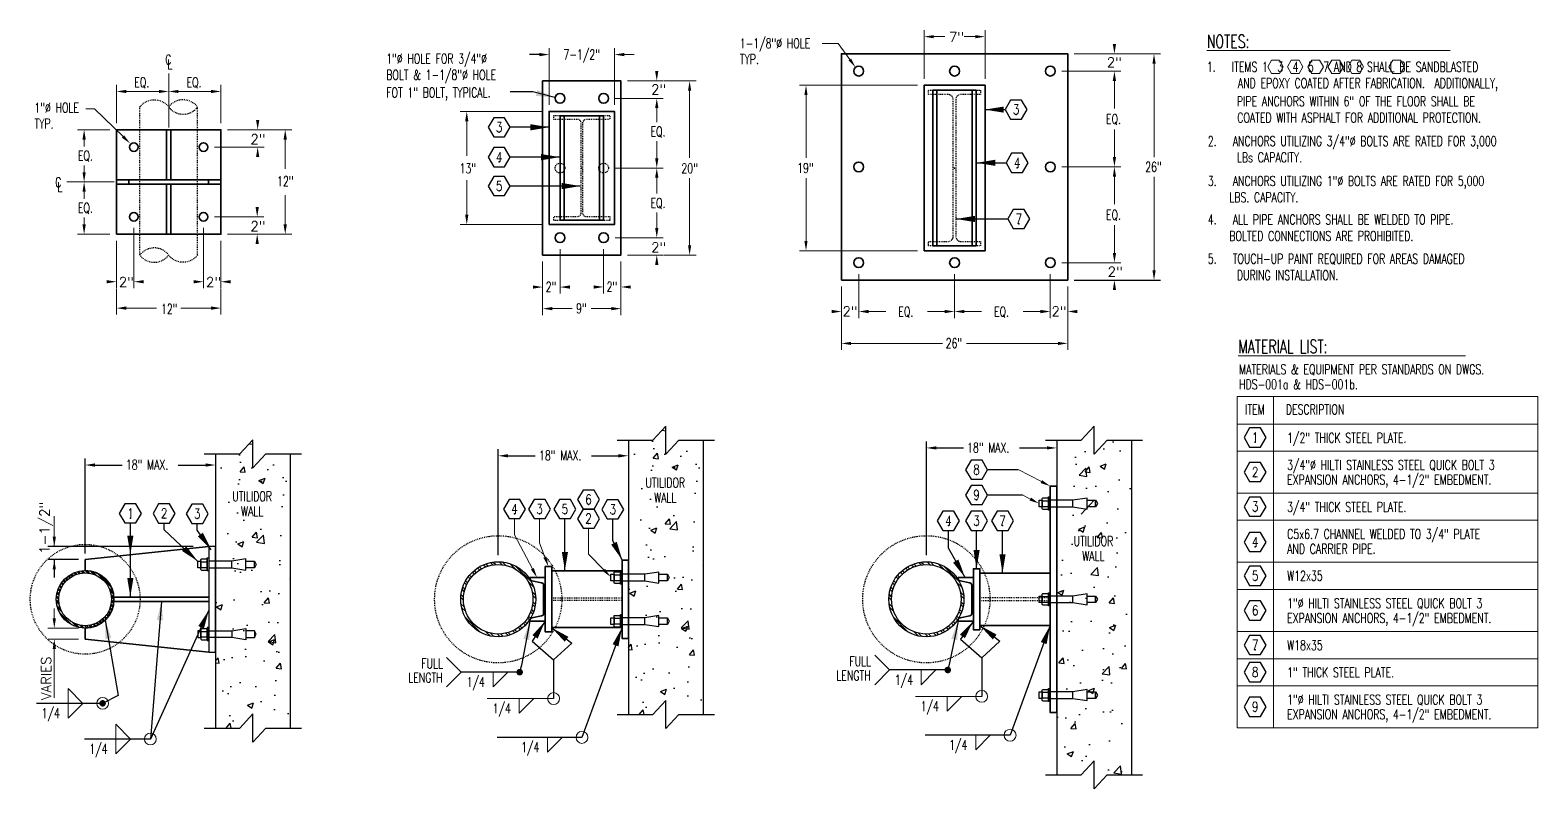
# Model space of a CAD drawing. Header units: inches. Extents: x -154 to 4403, y -620 to 1083.
# Drawn here: x 2648.5 to 2821.6, y 555 to 642.1 of the extents above; entities that cross this region are included whole.
import ezdxf
from ezdxf.enums import TextEntityAlignment as Align

# ---------------------------------------------------------------- set-up
doc = ezdxf.new("R2010")
doc.units = ezdxf.units.IN
doc.header["$MEASUREMENT"] = 0
for name, pattern in [('HIDDEN', [0.375, 0.25, -0.125]), ('HIDDEN1', [0.15625, 0.09375, -0.0625]), ('HWSS', [0.515625, 0.28125, -0.046875, 0.046875, -0.046875, 0.046875, -0.046875])]:
    doc.linetypes.add(name, pattern=pattern)
for name, color, linetype in [('MU-DIMS', 7, 'Continuous'), ('MU-EXST-STRUCT', 252, 'Continuous'), ('MU-PART-NUMB', 7, 'Continuous'), ('MU-PIPE', 251, 'Continuous'), ('MU-SCHD', 7, 'Continuous'), ('MU-STL', 7, 'Continuous')]:
    doc.layers.add(name, color=color, linetype=linetype)
doc.styles.add('RomanS', font='romans.shx')
doc.styles.get("Standard").update_dxf_attribs({"font": 'romans.shx'})
doc.dimstyles.get("Standard").update_dxf_attribs({"dimtxt": 0.18, "dimasz": 0.18, "dimexe": 0.18, "dimexo": 0.0625, "dimgap": 0.09, "dimtad": 0, "dimtih": 1, "dimtoh": 1, "dimdec": 4, "dimzin": 0, "dimdsep": 46, "dimtxsty": 'Standard', "dimcen": 0.09, "dimadec": 0, "dimazin": 0, "dimtfac": 1, "dimtdec": 4, "dimtofl": 0, "dimtmove": 0, "dimatfit": 3, "dimfxl": 1, "dimtolj": 1, "dimtzin": 0, "dimarcsym": 0})

# ---------------------------------------------------------------- blocks, each defined once
blk = doc.blocks.new('NOTENO')
blk.add_lwpolyline([(0.84, -0.73), (1.69, 0.73), (0.84, 2.2), (-0.84, 2.2), (-1.69, 0.73), (-0.84, -0.73)], close=True)
at = {"color": 251}
blk.add_point((0, 0), dxfattribs=at)
at = {"style": 'RomanS', "width": 0.78}
blk.add_attdef('WALL', text='', height=1.5, dxfattribs=at).set_placement((-1.89, 0.73), align=Align.RIGHT)
blk.add_attdef('NOTE#', text='', height=1.5, dxfattribs=at).set_placement((0, 0), align=Align.CENTER)

msp = doc.modelspace()

# ---------------------------------------------------------------- hatches: boundary and pattern name
at = {"layer": 'MU-EXST-STRUCT'}
h = msp.add_hatch(dxfattribs=at)
h.set_pattern_fill('AR-CONC', color=256, style=0)
h.set_pattern_definition([(50, (2676.4986, 522.7393), (7.1726, -0.62752), [0.75, -8.25]), (355, (2676.4986, 522.739), (-1.3875, 7.5219), [0.6, -6.6]), (100.451, (2677.096, 522.687), (5.7851, 6.8944), [0.6374, -7.0114]), (46.184, (2676.4986, 524.739), (10.6724, -1.6552), [1.125, -12.375]), (96.636, (2677.388, 524.601), (9.3466, 9.7412), [0.9561, -10.5171]), (351.184, (2676.499, 524.739), (9.3466, 9.7412), [0.9, -9.9]), (21, (2677.4986, 524.2393), (5.96907, -4.0262), [0.75, -8.25]), (326, (2677.4986, 524.239), (2.43315, 7.2515), [0.6, -6.6]), (71.451, (2677.996, 523.904), (8.4022, 3.2253), [0.6374, -7.0114]), (37.5, (2676.4986, 522.7393), (0.1216, 3.32894), [0, -6.52, 0, -6.7, 0, -6.625]), (7.5, (2676.4986, 522.7393), (2.6307, 3.94412), [0, -3.82, 0, -6.37, 0, -2.525]), (327.5, (2674.2686, 522.7393), (5.338224, -0.22555), [0, -2.5, 0, -7.8, 0, -10.35]), (317.5, (2673.2686, 522.7393), (5.83186, 1.00105), [0, -3.25, 0, -5.18, 0, -7.35])])
h.paths.add_polyline_path([(2717.18, 595.01), (2719.98, 595.01), (2721.47, 596.63), (2721.47, 593.39), (2722.96, 595.01), (2725.76, 595.01), (2725.76, 563.52), (2722.96, 563.52), (2721.47, 561.9), (2721.47, 565.13), (2719.98, 563.52), (2717.18, 563.52)])
h = msp.add_hatch(dxfattribs=at)
h.set_pattern_fill('AR-CONC', color=256, style=0)
h.set_pattern_definition([(50, (2556.7355, 521.177), (7.1726, -0.62752), [0.75, -8.25]), (355, (2556.7355, 521.177), (-1.38751, 7.52192), [0.6, -6.6]), (100.4514, (2557.333, 521.1246), (5.7851, 6.8944), [0.6374, -7.01142]), (46.184, (2556.7355, 523.177), (10.6724, -1.6552), [1.125, -12.375]), (96.6356, (2557.625, 523.039), (9.34663, 9.7412), [0.9561, -10.51713]), (351.184, (2556.736, 523.177), (9.3466, 9.7412), [0.9, -9.9]), (21, (2557.7355, 522.677), (5.96907, -4.02619), [0.75, -8.25]), (326, (2557.7355, 522.677), (2.43315, 7.2515), [0.6, -6.6]), (71.4514, (2558.233, 522.341), (8.40223, 3.2253), [0.6374, -7.01142]), (37.5, (2556.7355, 521.1768), (0.121599, 3.328939), [0, -6.52, 0, -6.7, 0, -6.625]), (7.5, (2556.7355, 521.177), (2.630695, 3.944117), [0, -3.82, 0, -6.37, 0, -2.525]), (327.5, (2554.5055, 521.1768), (5.338224, -0.22555), [0, -2.5, 0, -7.8, 0, -10.35]), (317.5, (2553.5055, 521.177), (5.83186, 1.00105), [0, -3.25, 0, -5.18, 0, -7.35])])
h.paths.add_polyline_path([(2766.35, 556.59), (2766.35, 595.01), (2769.15, 595.01), (2770.64, 596.63), (2770.64, 593.39), (2772.13, 595.01), (2774.93, 595.01), (2774.17, 556.59), (2772.13, 556.59), (2770.64, 554.97), (2770.64, 558.2), (2769.15, 556.59)])
h = msp.add_hatch(dxfattribs=at)
h.set_pattern_fill('AR-CONC', color=256, style=0)
h.set_pattern_definition([(50, (2629.052, 521.177), (7.1726, -0.62752), [0.75, -8.25]), (355, (2629.052, 521.177), (-1.3875, 7.5219), [0.6, -6.6]), (100.451, (2629.6495, 521.1246), (5.7851, 6.8944), [0.6374, -7.0114]), (46.184, (2629.052, 523.177), (10.6724, -1.6552), [1.125, -12.375]), (96.636, (2629.941, 523.039), (9.3466, 9.7412), [0.9561, -10.5171]), (351.184, (2629.052, 523.177), (9.3466, 9.7412), [0.9, -9.9]), (21, (2630.052, 522.677), (5.96907, -4.0262), [0.75, -8.25]), (326, (2630.052, 522.677), (2.43315, 7.2515), [0.6, -6.6]), (71.451, (2630.549, 522.341), (8.4022, 3.2253), [0.6374, -7.0114]), (37.5, (2629.0518, 521.1768), (0.1216, 3.32894), [0, -6.52, 0, -6.7, 0, -6.625]), (7.5, (2629.0518, 521.177), (2.6307, 3.94412), [0, -3.82, 0, -6.37, 0, -2.525]), (327.5, (2626.8218, 521.1768), (5.338224, -0.22555), [0, -2.5, 0, -7.8, 0, -10.35]), (317.5, (2625.822, 521.177), (5.83186, 1.00105), [0, -3.25, 0, -5.18, 0, -7.35])])
h.paths.add_polyline_path([(2669.73, 593.45), (2672.54, 593.45), (2674.03, 595.06), (2674.03, 591.83), (2675.52, 593.45), (2678.32, 593.45), (2678.32, 561.95), (2675.52, 561.95), (2674.03, 560.34), (2674.03, 563.57), (2672.54, 561.95), (2669.73, 561.95)])
at = {"layer": 'MU-PIPE'}
h = msp.add_hatch(dxfattribs=at)
h.set_pattern_fill('ANSI32', color=256, scale=2, angle=90, style=0)
h.set_pattern_definition([(135, (2770.499, 408.9091), (-0.53033, -0.53033), []), (135, (2770.499, 409.26265), (-0.53033, -0.53033), [])])
edge = h.paths.add_edge_path()
edge.add_arc((2702.21, 576.74), 4.31, 0, 360)
edge = h.paths.add_edge_path(flags=17)
edge.add_arc((2702.21, 576.74), 3.99, 0, 360)
h = msp.add_hatch(dxfattribs=at)
h.set_pattern_fill('ANSI32', color=256, scale=2, angle=90, style=0)
h.set_pattern_definition([(135, (2819.6665, 408.9091), (-0.53033, -0.53033), []), (135, (2819.6665, 409.26265), (-0.53033, -0.53033), [])])
edge = h.paths.add_edge_path()
edge.add_arc((2751.38, 576.74), 4.31, 0, 360)
edge = h.paths.add_edge_path(flags=17)
edge.add_arc((2751.38, 576.74), 3.99, 0, 360)
h = msp.add_hatch(dxfattribs=at)
h.set_pattern_fill('ANSI32', color=256, angle=90, style=0)
h.set_pattern_definition([(135, (2723.05222, 526.61852), (-0.265165, -0.265165), []), (135, (2723.05222, 526.7953), (-0.265165, -0.265165), [])])
edge = h.paths.add_edge_path()
edge.add_arc((2654.77, 576.74), 3.31, 0, 360)
edge = h.paths.add_edge_path(flags=17)
edge.add_arc((2654.77, 576.74), 3.03, 0, 360)

# ---------------------------------------------------------------- linework, layer by layer
at = {"lineweight": 30}
for p, q in [((2764.32, 588.11), (2764.68, 588.11)), ((2764.32, 587.36), (2764.32, 588.11)), ((2764.68, 587.36), (2764.32, 587.36)), ((2764.68, 587.16), (2764.68, 588.32)), ((2764.68, 588.11), (2764.68, 587.36)), ((2764.76, 588.39), (2765.4, 588.39)), ((2764.76, 588.06), (2765.4, 588.06)), ((2764.76, 587.41), (2765.4, 587.41)), ((2764.76, 587.09), (2765.4, 587.09)), ((2765.4, 586.99), (2765.4, 588.49)), ((2765.4, 588.49), (2765.6, 588.49)), ((2765.4, 588.39), (2765.4, 587.09)), ((2765.6, 588.49), (2765.6, 586.99)), ((2765.6, 588.11), (2765.6, 587.36)), ((2768.21, 588.11), (2765.6, 588.11)), ((2765.6, 587.36), (2768.21, 587.36)), ((2769.84, 588.37), (2768.21, 588.11)), ((2768.21, 587.36), (2768.21, 588.11)), ((2768.21, 587.36), (2769.84, 587.1)), ((2769.84, 587.1), (2769.84, 588.37)), ((2769.84, 588.11), (2770.82, 588.11)), ((2770.82, 587.36), (2769.84, 587.36)), ((2770.82, 587.36), (2770.82, 588.11)), ((2770.82, 588.11), (2771.03, 587.74)), ((2771.03, 587.74), (2770.82, 587.36)), ((2765.6, 586.99), (2765.4, 586.99)), ((2667.71, 581.11), (2668.07, 581.11)), ((2667.71, 580.36), (2667.71, 581.11)), ((2668.07, 580.36), (2667.71, 580.36)), ((2668.07, 580.16), (2668.07, 581.32)), ((2668.07, 581.11), (2668.07, 580.36)), ((2668.15, 581.39), (2668.79, 581.39)), ((2668.15, 581.06), (2668.79, 581.06)), ((2668.15, 580.41), (2668.79, 580.41)), ((2668.15, 580.09), (2668.79, 580.09)), ((2668.79, 579.99), (2668.79, 581.49)), ((2668.79, 581.49), (2668.98, 581.49)), ((2668.79, 581.39), (2668.79, 580.09)), ((2668.98, 581.49), (2668.98, 579.99)), ((2668.98, 581.11), (2668.98, 580.36)), ((2671.6, 581.11), (2668.98, 581.11)), ((2668.98, 580.36), (2671.6, 580.36)), ((2673.22, 581.37), (2671.6, 581.11)), ((2671.6, 580.36), (2671.6, 581.11)), ((2671.6, 580.36), (2673.22, 580.1)), ((2673.22, 580.1), (2673.22, 581.37)), ((2673.22, 581.11), (2674.21, 581.11)), ((2674.21, 580.36), (2673.22, 580.36)), ((2674.21, 580.36), (2674.21, 581.11)), ((2674.21, 581.11), (2674.42, 580.74)), ((2674.42, 580.74), (2674.21, 580.36)), ((2668.98, 579.99), (2668.79, 579.99)), ((2715.15, 579.61), (2715.51, 579.61)), ((2715.15, 578.86), (2715.15, 579.61)), ((2715.51, 578.86), (2715.15, 578.86)), ((2715.51, 578.66), (2715.51, 579.82)), ((2715.51, 579.61), (2715.51, 578.86)), ((2715.59, 579.89), (2716.24, 579.89)), ((2715.59, 579.56), (2716.24, 579.56)), ((2715.59, 578.91), (2716.24, 578.91)), ((2715.59, 578.59), (2716.24, 578.59)), ((2716.24, 578.49), (2716.24, 579.99)), ((2716.24, 579.99), (2716.43, 579.99)), ((2716.24, 579.89), (2716.24, 578.59)), ((2716.43, 578.49), (2716.24, 578.49)), ((2716.43, 579.99), (2716.43, 578.49)), ((2716.43, 579.61), (2716.43, 578.86)), ((2719.04, 579.61), (2716.43, 579.61)), ((2716.43, 578.86), (2719.04, 578.86)), ((2720.67, 579.87), (2719.04, 579.61)), ((2719.04, 578.86), (2719.04, 579.61)), ((2719.04, 578.86), (2720.67, 578.6)), ((2720.67, 578.6), (2720.67, 579.87)), ((2720.67, 579.61), (2721.66, 579.61)), ((2721.66, 578.86), (2720.67, 578.86)), ((2721.66, 578.86), (2721.66, 579.61)), ((2721.66, 579.61), (2721.86, 579.24)), ((2721.86, 579.24), (2721.66, 578.86)), ((2764.32, 577.11), (2764.68, 577.11)), ((2764.32, 576.36), (2764.32, 577.11)), ((2764.68, 576.16), (2764.68, 577.32)), ((2764.68, 577.11), (2764.68, 576.36)), ((2764.76, 577.39), (2765.4, 577.39)), ((2764.76, 577.06), (2765.4, 577.06)), ((2765.4, 577.49), (2765.6, 577.49)), ((2765.4, 577.39), (2765.4, 576.09)), ((2765.6, 577.11), (2765.6, 576.36)), ((2768.21, 577.11), (2765.6, 577.11)), ((2769.84, 577.37), (2768.21, 577.11)), ((2768.21, 576.36), (2768.21, 577.11)), ((2769.84, 576.1), (2769.84, 577.37)), ((2769.84, 577.11), (2770.82, 577.11)), ((2770.82, 576.36), (2770.82, 577.11)), ((2770.82, 577.11), (2771.03, 576.74)), ((2771.03, 576.74), (2770.82, 576.36)), ((2715.59, 574.89), (2716.24, 574.89)), ((2716.24, 573.49), (2716.24, 574.99)), ((2716.24, 574.99), (2716.43, 574.99)), ((2716.24, 574.89), (2716.24, 573.59)), ((2716.43, 574.99), (2716.43, 573.49)), ((2764.68, 576.36), (2764.32, 576.36)), ((2764.76, 576.41), (2765.4, 576.41)), ((2764.76, 576.09), (2765.4, 576.09)), ((2765.6, 576.36), (2768.21, 576.36)), ((2768.21, 576.36), (2769.84, 576.1)), ((2770.82, 576.36), (2769.84, 576.36)), ((2668.07, 573.32), (2668.07, 572.16)), ((2668.15, 573.39), (2668.79, 573.39)), ((2668.79, 573.49), (2668.79, 571.99)), ((2668.98, 573.49), (2668.79, 573.49)), ((2668.79, 572.09), (2668.79, 573.39)), ((2668.98, 571.99), (2668.98, 573.49)), ((2671.6, 573.11), (2673.22, 573.37)), ((2673.22, 573.37), (2673.22, 572.1)), ((2715.15, 574.61), (2715.51, 574.61)), ((2715.15, 573.86), (2715.15, 574.61)), ((2715.51, 573.86), (2715.15, 573.86)), ((2715.51, 573.66), (2715.51, 574.82)), ((2715.51, 574.61), (2715.51, 573.86)), ((2715.59, 574.56), (2716.24, 574.56)), ((2715.59, 573.91), (2716.24, 573.91)), ((2715.59, 573.59), (2716.24, 573.59)), ((2716.43, 573.49), (2716.24, 573.49)), ((2716.43, 574.61), (2716.43, 573.86)), ((2719.04, 574.61), (2716.43, 574.61)), ((2716.43, 573.86), (2719.04, 573.86)), ((2720.67, 574.87), (2719.04, 574.61)), ((2719.04, 573.86), (2719.04, 574.61)), ((2719.04, 573.86), (2720.67, 573.6)), ((2720.67, 573.6), (2720.67, 574.87)), ((2720.67, 574.61), (2721.66, 574.61)), ((2721.66, 573.86), (2720.67, 573.86)), ((2721.66, 573.86), (2721.66, 574.61)), ((2721.66, 574.61), (2721.86, 574.24)), ((2721.86, 574.24), (2721.66, 573.86)), ((2667.71, 573.11), (2667.71, 572.36)), ((2668.07, 573.11), (2667.71, 573.11)), ((2667.71, 572.36), (2668.07, 572.36)), ((2668.07, 572.36), (2668.07, 573.11)), ((2668.15, 573.06), (2668.79, 573.06)), ((2668.15, 572.41), (2668.79, 572.41)), ((2668.15, 572.09), (2668.79, 572.09)), ((2668.79, 571.99), (2668.98, 571.99)), ((2668.98, 572.36), (2668.98, 573.11)), ((2668.98, 573.11), (2671.6, 573.11)), ((2671.6, 572.36), (2668.98, 572.36)), ((2671.6, 573.11), (2671.6, 572.36)), ((2673.22, 572.1), (2671.6, 572.36)), ((2674.21, 573.11), (2673.22, 573.11)), ((2673.22, 572.36), (2674.21, 572.36)), ((2674.21, 573.11), (2674.21, 572.36)), ((2674.42, 572.74), (2674.21, 573.11)), ((2674.21, 572.36), (2674.42, 572.74)), ((2764.68, 565.16), (2764.68, 566.32)), ((2764.76, 566.39), (2765.4, 566.39)), ((2765.4, 564.99), (2765.4, 566.49)), ((2765.4, 566.49), (2765.6, 566.49)), ((2765.4, 566.39), (2765.4, 565.09)), ((2765.6, 566.49), (2765.6, 564.99)), ((2769.84, 566.37), (2768.21, 566.11)), ((2769.84, 565.1), (2769.84, 566.37)), ((2764.32, 566.11), (2764.68, 566.11)), ((2764.32, 565.36), (2764.32, 566.11)), ((2764.68, 565.36), (2764.32, 565.36)), ((2764.68, 566.11), (2764.68, 565.36)), ((2764.76, 566.06), (2765.4, 566.06)), ((2764.76, 565.41), (2765.4, 565.41)), ((2764.76, 565.09), (2765.4, 565.09)), ((2765.6, 564.99), (2765.4, 564.99)), ((2765.6, 566.11), (2765.6, 565.36)), ((2768.21, 566.11), (2765.6, 566.11)), ((2765.6, 565.36), (2768.21, 565.36)), ((2768.21, 565.36), (2768.21, 566.11)), ((2768.21, 565.36), (2769.84, 565.1)), ((2769.84, 566.11), (2770.82, 566.11)), ((2770.82, 565.36), (2769.84, 565.36)), ((2770.82, 565.36), (2770.82, 566.11)), ((2770.82, 566.11), (2771.03, 565.74)), ((2771.03, 565.74), (2770.82, 565.36))]:
    msp.add_line(p, q, dxfattribs=at)
for p, q in [((2765.4, 575.99), (2765.4, 577.49)), ((2765.6, 577.49), (2765.6, 575.99)), ((2765.6, 575.99), (2765.4, 575.99))]:
    msp.add_line(p, q)
at = {"lineweight": 35}
for points in [[(2705.86, 579.24), (2707.61, 579.24), (2707.61, 574.24), (2705.86, 574.24), (2705.86, 574.33, -0.356122), (2706.08, 574.6), (2707.2, 574.83, 0.356122), (2707.42, 575.11), (2707.42, 578.37, 0.356122), (2707.2, 578.64), (2706.08, 578.87, -0.356122), (2705.86, 579.15)], [(2755.03, 579.24), (2756.78, 579.24), (2756.78, 574.24), (2755.03, 574.24), (2755.03, 574.33, -0.356122), (2755.25, 574.6), (2756.36, 574.83, 0.356122), (2756.59, 575.11), (2756.59, 578.37, 0.356122), (2756.36, 578.64), (2755.25, 578.87, -0.356122), (2755.03, 579.15)]]:
    msp.add_lwpolyline(points, format="xyb", close=True, dxfattribs=at)
at = {"lineweight": 30, "extrusion": (0, 0, -1)}
for centre, major_axis, start_param, end_param in [((2764.76, 588.32), (-0.0773, 0), 0, 1.570796), ((2764.76, 588.13), (0.0773, 0), 1.570796, 3.141593), ((2764.76, 587.99), (-0.0773, 0), 0, 1.570796), ((2764.76, 587.48), (0.0773, 0), 1.570796, 3.141593), ((2764.76, 587.34), (-0.0773, 0), 0, 1.570796), ((2764.76, 587.16), (0.0773, 0), 1.570796, 3.141593), ((2668.15, 581.32), (-0.0773, 0), 0, 1.570796), ((2668.15, 581.13), (0.0773, 0), 1.570796, 3.141593), ((2668.15, 580.99), (-0.0773, 0), 0, 1.570796), ((2668.15, 580.48), (0.0773, 0), 1.570796, 3.141593), ((2668.15, 580.34), (-0.0773, 0), 0, 1.570796), ((2668.15, 580.16), (0.0773, 0), 1.570796, 3.141593), ((2715.59, 579.82), (0.0773, 0), 3.141593, 4.712389), ((2715.59, 579.63), (-0.0773, 0), 4.712389, 6.283185), ((2715.59, 579.49), (0.0773, 0), 3.141593, 4.712389), ((2715.59, 578.98), (-0.0773, 0), 4.712389, 6.283185), ((2715.59, 578.84), (0.0773, 0), 3.141593, 4.712389), ((2715.59, 578.66), (-0.0773, 0), 4.712389, 6.283185), ((2764.76, 577.32), (-0.0773, 0), 0, 1.570796), ((2764.76, 577.13), (0.0773, 0), 1.570796, 3.141593), ((2764.76, 576.99), (-0.0773, 0), 0, 1.570796), ((2715.59, 574.82), (0.0773, 0), 3.141593, 4.712389), ((2764.76, 576.48), (0.0773, 0), 1.570796, 3.141593), ((2764.76, 576.34), (-0.0773, 0), 0, 1.570796), ((2764.76, 576.16), (0.0773, 0), 1.570796, 3.141593), ((2715.59, 574.63), (-0.0773, 0), 4.712389, 6.283185), ((2715.59, 574.49), (0.0773, 0), 3.141593, 4.712389), ((2715.59, 573.98), (-0.0773, 0), 4.712389, 6.283185), ((2715.59, 573.84), (0.0773, 0), 3.141593, 4.712389), ((2715.59, 573.66), (-0.0773, 0), 4.712389, 6.283185), ((2764.76, 566.32), (-0.0773, 0), 0, 1.570796), ((2764.76, 566.13), (0.0773, 0), 1.570796, 3.141593), ((2764.76, 565.99), (-0.0773, 0), 0, 1.570796), ((2764.76, 565.48), (0.0773, 0), 1.570796, 3.141593), ((2764.76, 565.34), (-0.0773, 0), 0, 1.570796), ((2764.76, 565.16), (0.0773, 0), 1.570796, 3.141593)]:
    msp.add_ellipse(centre, major_axis=major_axis, ratio=0.909091, start_param=start_param, end_param=end_param, dxfattribs=at)
at = {"lineweight": 30}
for centre, major_axis, start_param, end_param in [((2668.15, 573.32), (-0.0773, 0), -1.570796, 0), ((2668.15, 573.13), (0.0773, 0), 3.141593, 4.712389), ((2668.15, 572.99), (-0.0773, 0), -1.570796, 0), ((2668.15, 572.48), (0.0773, 0), 3.141593, 4.712389), ((2668.15, 572.34), (-0.0773, 0), -1.570796, 0), ((2668.15, 572.16), (0.0773, 0), 3.141593, 4.712389)]:
    msp.add_ellipse(centre, major_axis=major_axis, ratio=0.909091, start_param=start_param, end_param=end_param, dxfattribs=at)
at = {"linetype": 'HIDDEN1', "ltscale": 0.002}
msp.add_point((2711.81, 626.27), dxfattribs=at)
at = {"linetype": 'HIDDEN1'}
msp.add_point((2754.62, 626.27), dxfattribs=at)
for p in [(2707.51, 576.74), (2756.68, 576.74)]:
    msp.add_point(p)
at = {"layer": 'MU-DIMS', "color": 253, "linetype": 'HIDDEN1', "ltscale": 0.002}
for p, q in [((2716.43, 576.86), (2708.36, 576.86)), ((2765.6, 576.89), (2757.53, 576.89)), ((2716.43, 576.61), (2708.36, 576.61)), ((2765.6, 576.58), (2757.53, 576.58))]:
    msp.add_line(p, q, dxfattribs=at)
at = {"layer": 'MU-EXST-STRUCT'}
for p, q in [((2717.18, 595.01), (2717.18, 563.52)), ((2725.76, 595.01), (2725.76, 563.52)), ((2766.35, 595.01), (2766.35, 556.59)), ((2774.93, 595.01), (2774.93, 556.59)), ((2669.73, 593.45), (2669.73, 561.95)), ((2678.32, 593.45), (2678.32, 561.95))]:
    msp.add_line(p, q, dxfattribs=at)
at = {"layer": 'MU-PART-NUMB', "lineweight": 15}
for p, q in [((2751.12, 636.52), (2751.12, 642.11)), ((2752.24, 641.36), (2753.49, 641.36)), ((2755.74, 641.36), (2756.99, 641.36)), ((2758.12, 636.52), (2758.12, 642.11)), ((2708.06, 633.52), (2708.06, 640.05)), ((2715.56, 633.52), (2715.56, 640.05)), ((2716.69, 639.3), (2717.81, 639.3)), ((2741.25, 640.56), (2739.4, 640.56)), ((2742.59, 638.73), (2741.25, 640.56)), ((2768.37, 639.4), (2773.73, 639.4)), ((2773.73, 639.4), (2778.28, 639.4)), ((2766.93, 637.4), (2773.73, 637.4)), ((2772.23, 637.4), (2772.23, 637.4)), ((2777.53, 627.53), (2777.53, 638.27)), ((2658.37, 631.42), (2658.37, 635.81)), ((2664.37, 630.93), (2664.37, 637.12)), ((2670.37, 631.42), (2670.37, 635.81)), ((2717.06, 636.27), (2721.17, 636.27)), ((2721.23, 636.27), (2724.94, 636.27)), ((2750.37, 635.77), (2736.81, 635.77)), ((2772.98, 633.11), (2772.98, 636.27)), ((2772.98, 636.27), (2772.98, 635.15)), ((2659.49, 635.06), (2663.24, 635.06)), ((2665.49, 635.06), (2669.24, 635.06)), ((2715.63, 634.27), (2721.17, 634.27)), ((2719.67, 634.27), (2719.67, 634.27)), ((2724.19, 627.46), (2724.19, 635.15)), ((2737.56, 627.43), (2737.56, 634.65)), ((2707.31, 632.77), (2697.85, 632.77)), ((2720.42, 631.53), (2720.42, 633.51)), ((2657.62, 630.67), (2653.9, 630.67)), ((2671.12, 630.67), (2675.33, 630.67)), ((2675.33, 630.67), (2678.5, 630.67)), ((2698.6, 627.68), (2698.6, 631.65)), ((2772.98, 627.52), (2772.98, 630.69)), ((2654.65, 628.75), (2654.65, 629.54)), ((2669.62, 628.67), (2675.33, 628.67)), ((2677.75, 626.19), (2677.75, 629.54)), ((2720.42, 627.2), (2720.42, 629.36)), ((2654.65, 625.79), (2654.65, 626.58)), ((2715.63, 626.27), (2721.17, 626.27)), ((2720.42, 623.33), (2720.42, 625.31)), ((2737.56, 617.9), (2737.56, 625.12)), ((2766.93, 626.4), (2773.73, 626.4)), ((2772.98, 622.11), (2772.98, 625.27)), ((2777.53, 614.52), (2777.53, 625.27)), ((2658.11, 624.67), (2652.65, 624.67)), ((2654.65, 622.75), (2654.65, 623.54)), ((2698.6, 620.9), (2698.6, 624.86)), ((2724.19, 617.4), (2724.19, 625.09)), ((2677.75, 619.79), (2677.75, 623.15)), ((2654.65, 619.79), (2654.65, 620.58)), ((2669.62, 620.67), (2675.28, 620.67)), ((2720.42, 619), (2720.42, 621.16)), ((2720.42, 619.4), (2720.42, 620.52)), ((2657.62, 618.67), (2653.9, 618.67)), ((2660.37, 619.42), (2660.37, 612.46)), ((2668.37, 619.42), (2668.37, 612.46)), ((2671.12, 618.67), (2675.28, 618.67)), ((2675.33, 618.67), (2678.5, 618.67)), ((2707.31, 619.77), (2697.85, 619.77)), ((2715.63, 618.27), (2721.17, 618.27)), ((2772.98, 616.52), (2772.98, 619.69)), ((2658.37, 617.92), (2658.37, 612.46)), ((2670.37, 617.92), (2670.37, 612.46)), ((2709.31, 616.96), (2709.31, 611.85)), ((2714.31, 616.96), (2714.31, 611.86)), ((2750.37, 616.77), (2736.81, 616.77)), ((2772.98, 616.52), (2772.98, 617.65)), ((2707.31, 615.52), (2707.31, 611.85)), ((2716.31, 615.52), (2716.31, 611.86)), ((2717.06, 616.27), (2721.17, 616.27)), ((2721.24, 616.27), (2724.94, 616.27)), ((2766.93, 615.4), (2773.73, 615.4)), ((2743.62, 614.09), (2743.62, 609.04)), ((2754.62, 614.09), (2754.62, 609.04)), ((2765.62, 614.09), (2765.62, 609.04)), ((2658.37, 612.41), (2658.37, 609.43)), ((2670.37, 612.41), (2670.37, 609.43)), ((2707.31, 611.85), (2707.31, 609.37)), ((2716.31, 611.9), (2716.31, 609.37)), ((2741.62, 612.65), (2741.62, 609.04)), ((2741.62, 612.65), (2741.62, 605.38)), ((2767.62, 612.65), (2767.62, 609.04)), ((2767.62, 612.65), (2767.62, 605.38)), ((2659.49, 610.18), (2662.96, 610.18)), ((2665.77, 610.18), (2669.24, 610.18)), ((2708.44, 610.12), (2710.72, 610.12)), ((2712.9, 610.12), (2715.19, 610.12)), ((2746.73, 609.79), (2744.74, 609.79)), ((2753.49, 609.79), (2751.5, 609.79)), ((2757.73, 609.79), (2755.74, 609.79)), ((2764.49, 609.79), (2762.5, 609.79)), ((2765.62, 610.54), (2765.62, 610.54)), ((2742.74, 606.13), (2753.25, 606.13)), ((2755.98, 606.13), (2766.49, 606.13)), ((2764.6, 590.25), (2761.93, 591.63)), ((2763.32, 588.25), (2762.42, 588.72)), ((2651.23, 582.8), (2651.23, 586.29)), ((2704.08, 584.14), (2704.08, 586)), ((2706.96, 583.22), (2706.96, 586)), ((2706.14, 580.24), (2704.08, 584.14)), ((2707.58, 581.57), (2706.96, 583.22)), ((2651.23, 574.55), (2651.23, 575.67)), ((2654.02, 573.42), (2650.48, 573.42)), ((2654.02, 572.17), (2650.48, 572.17)), ((2651.23, 571.05), (2651.23, 565.42)), ((2708.57, 565.34), (2700.96, 565.34)), ((2757.74, 565.59), (2750.13, 565.59))]:
    msp.add_line(p, q, dxfattribs=at)
at = {"layer": 'MU-PART-NUMB'}
for p, q in [((2706.94, 639.3), (2705.81, 639.3)), ((2768.37, 613.4), (2773.73, 613.4)), ((2773.73, 613.4), (2778.28, 613.4)), ((2719.98, 595.01), (2721.47, 596.63)), ((2721.47, 593.39), (2721.47, 596.63)), ((2769.15, 595.01), (2770.64, 596.63)), ((2770.64, 593.39), (2770.64, 596.63)), ((2672.54, 593.45), (2674.03, 595.06)), ((2674.03, 591.83), (2674.03, 595.06)), ((2702.21, 581.8), (2702.21, 593.97)), ((2715.89, 595.01), (2719.98, 595.01)), ((2721.47, 593.39), (2722.96, 595.01)), ((2722.96, 595.01), (2727.05, 595.01)), ((2751.38, 581.8), (2751.38, 594.87)), ((2752.51, 594.12), (2755.64, 594.12)), ((2762.09, 594.12), (2765.22, 594.12)), ((2765.06, 595.01), (2769.15, 595.01)), ((2770.64, 593.39), (2772.13, 595.01)), ((2772.13, 595.01), (2776.22, 595.01)), ((2654.77, 581.99), (2654.77, 592.91)), ((2668.45, 593.45), (2672.54, 593.45)), ((2674.03, 591.83), (2675.52, 593.45)), ((2675.52, 593.45), (2679.61, 593.45)), ((2703.34, 593.22), (2706.47, 593.22)), ((2712.92, 593.22), (2716.06, 593.22)), ((2655.89, 592.16), (2659.03, 592.16)), ((2665.47, 592.16), (2668.61, 592.16)), ((2758.42, 591.63), (2761.93, 591.63)), ((2758.42, 588.72), (2762.42, 588.72)), ((2769.15, 586.51), (2770.64, 588.13)), ((2667.19, 582.8), (2650.48, 582.8)), ((2654.02, 581.3), (2650.48, 581.3)), ((2651.23, 581.3), (2651.23, 579.24)), ((2719.98, 563.52), (2721.47, 565.13)), ((2721.47, 561.9), (2721.47, 565.13)), ((2672.54, 561.95), (2674.03, 563.57)), ((2674.03, 560.34), (2674.03, 563.57)), ((2715.89, 563.52), (2719.98, 563.52)), ((2721.47, 561.9), (2722.96, 563.52)), ((2722.96, 563.52), (2727.05, 563.52)), ((2668.45, 561.95), (2672.54, 561.95)), ((2674.03, 560.34), (2675.52, 561.95)), ((2675.52, 561.95), (2679.61, 561.95)), ((2769.15, 556.59), (2770.64, 558.2)), ((2770.64, 554.97), (2770.64, 558.2)), ((2765.06, 556.59), (2769.15, 556.59)), ((2770.64, 554.97), (2772.13, 556.59)), ((2772.13, 556.59), (2776.22, 556.59))]:
    msp.add_line(p, q, dxfattribs=at)
at = {"layer": 'MU-PART-NUMB', "lineweight": 20}
for p, q in [((2791.04, 638.66), (2790.59, 637.88)), ((2790.59, 637.88), (2791.04, 637.11)), ((2791.93, 638.66), (2791.04, 638.66)), ((2792.38, 637.88), (2791.93, 638.66)), ((2791.93, 637.11), (2792.38, 637.88)), ((2793.3, 638.66), (2792.86, 637.88)), ((2792.86, 637.88), (2793.3, 637.11)), ((2794.2, 638.66), (2793.3, 638.66)), ((2794.64, 637.88), (2794.2, 638.66)), ((2794.2, 637.11), (2794.64, 637.88)), ((2795.65, 638.66), (2795.2, 637.88)), ((2795.2, 637.88), (2795.65, 637.11)), ((2796.54, 638.66), (2795.65, 638.66)), ((2796.99, 637.88), (2796.54, 638.66)), ((2796.54, 637.11), (2796.99, 637.88)), ((2797.95, 638.66), (2797.51, 637.88)), ((2797.51, 637.88), (2797.95, 637.11)), ((2798.85, 638.66), (2797.95, 638.66)), ((2799.29, 637.88), (2798.85, 638.66)), ((2798.85, 637.11), (2799.29, 637.88)), ((2791.04, 637.11), (2791.93, 637.11)), ((2793.3, 637.11), (2794.2, 637.11)), ((2795.65, 637.11), (2796.54, 637.11)), ((2797.95, 637.11), (2798.85, 637.11))]:
    msp.add_line(p, q, dxfattribs=at)
for points in [[(2801.15, 637.11), (2801.6, 637.88), (2801.15, 638.66), (2800.26, 638.66), (2799.81, 637.88), (2800.26, 637.11)], [(2805.85, 637.11), (2806.29, 637.88), (2805.85, 638.66), (2804.95, 638.66), (2804.51, 637.88), (2804.95, 637.11)]]:
    msp.add_lwpolyline(points, close=True, dxfattribs=at)
at = {"layer": 'MU-PART-NUMB', "lineweight": 15}
for points in [[(2659.12, 629.89), (2655.84, 633.07), (2654.85, 633.07)], [(2714.34, 580.11), (2712.59, 581.91), (2712.59, 584.91)], [(2697.97, 568.37), (2696.29, 570.06)], [(2747.14, 568.62), (2745.45, 570.31)], [(2697.97, 568.37), (2696.29, 566.68)], [(2747.14, 568.62), (2745.45, 566.93)]]:
    msp.add_lwpolyline(points, dxfattribs=at)
for points in [[(2701.64, 568.37), (2703.32, 568.37), (2701.64, 566.68)], [(2750.8, 568.62), (2752.48, 568.62), (2750.8, 566.93)], [(2652.83, 564.79), (2654.51, 564.79), (2652.83, 566.48)], [(2652.83, 564.79), (2654.51, 564.79), (2652.83, 563.1)], [(2704.62, 565.34), (2706.3, 565.34), (2704.62, 563.65)], [(2753.79, 565.59), (2755.47, 565.59), (2753.79, 563.9)], [(2658.31, 560.69), (2659.99, 560.69), (2658.31, 562.38)], [(2757.05, 561.13), (2758.73, 561.13), (2757.05, 559.44)], [(2658.31, 560.69), (2659.99, 560.69), (2658.31, 559)], [(2707.88, 560.88), (2709.56, 560.88), (2707.88, 559.19)]]:
    msp.add_lwpolyline(points, close=True, dxfattribs=at)
at = {"layer": 'MU-PART-NUMB', "lineweight": 15, "const_width": 0.375}
for points in [[(2704.49, 568.37, 1), (2704.86, 568.37, 1)], [(2753.65, 568.62, 1), (2754.03, 568.62, 1)], [(2656.59, 564.79, 1), (2656.96, 564.79, 1)]]:
    msp.add_lwpolyline(points, format="xyb", close=True, dxfattribs=at)
at = {"layer": 'MU-PART-NUMB', "lineweight": 15}
for centre in [(2757.74, 565.59), (2656.78, 564.79), (2708.57, 565.34), (2662.26, 560.69), (2711.83, 560.88), (2761, 561.13)]:
    msp.add_circle(centre, 0.684, dxfattribs=at)
for points in [[(2752.24, 641.54), (2752.24, 641.17), (2751.12, 641.36)], [(2756.99, 641.54), (2756.99, 641.17), (2758.12, 641.36)], [(2706.94, 639.49), (2706.94, 639.11), (2708.06, 639.3)], [(2716.69, 639.49), (2716.69, 639.11), (2715.56, 639.3)], [(2772.79, 640.52), (2773.17, 640.52), (2772.98, 639.4)], [(2777.35, 638.27), (2777.72, 638.27), (2777.53, 639.4)], [(2720.23, 637.4), (2720.6, 637.4), (2720.42, 636.27)], [(2772.79, 636.27), (2773.17, 636.27), (2772.98, 637.4)], [(2772.8, 636.27), (2773.17, 636.27), (2772.98, 637.4)], [(2724.01, 635.15), (2724.38, 635.15), (2724.19, 636.27)], [(2737.37, 634.65), (2737.74, 634.65), (2737.56, 635.77)], [(2659.49, 635.25), (2659.49, 634.88), (2658.37, 635.06)], [(2663.24, 635.25), (2663.24, 634.88), (2664.37, 635.06)], [(2665.49, 635.25), (2665.49, 634.88), (2664.37, 635.06)], [(2669.24, 635.25), (2669.24, 634.88), (2670.37, 635.06)], [(2720.23, 633.15), (2720.61, 633.15), (2720.42, 634.27)], [(2720.23, 633.15), (2720.6, 633.15), (2720.42, 634.27)], [(2698.41, 631.65), (2698.78, 631.65), (2698.6, 632.77)], [(2654.46, 629.54), (2654.84, 629.54), (2654.65, 630.67)], [(2674.4, 631.79), (2674.77, 631.79), (2674.58, 630.67)], [(2677.56, 629.54), (2677.94, 629.54), (2677.75, 630.67)], [(2659.25, 630.02), (2659.93, 629.1), (2658.99, 629.75)], [(2674.4, 627.54), (2674.77, 627.54), (2674.58, 628.67)], [(2720.23, 627.4), (2720.61, 627.4), (2720.42, 626.27)], [(2772.8, 627.52), (2773.17, 627.52), (2772.98, 626.4)], [(2654.46, 625.79), (2654.84, 625.79), (2654.65, 624.67)], [(2720.23, 625.15), (2720.61, 625.15), (2720.42, 626.27)], [(2772.8, 625.27), (2773.17, 625.27), (2772.98, 626.4)], [(2654.46, 623.54), (2654.84, 623.54), (2654.65, 624.67)], [(2674.34, 621.79), (2674.72, 621.79), (2674.53, 620.67)], [(2698.41, 620.9), (2698.78, 620.9), (2698.6, 619.77)], [(2654.46, 619.79), (2654.84, 619.79), (2654.65, 618.67)], [(2674.34, 617.54), (2674.72, 617.54), (2674.53, 618.67)], [(2677.56, 619.79), (2677.94, 619.79), (2677.75, 618.67)], [(2720.23, 619.4), (2720.61, 619.4), (2720.42, 618.27)], [(2720.23, 619.4), (2720.61, 619.4), (2720.42, 618.27)], [(2724.01, 617.4), (2724.38, 617.4), (2724.19, 616.27)], [(2737.37, 617.9), (2737.74, 617.9), (2737.56, 616.77)], [(2772.8, 616.52), (2773.17, 616.52), (2772.98, 615.4)], [(2772.8, 616.52), (2773.17, 616.52), (2772.98, 615.4)], [(2720.23, 615.15), (2720.61, 615.15), (2720.42, 616.27)], [(2657.24, 613.4), (2657.24, 613.03), (2658.37, 613.21)], [(2661.49, 613.4), (2661.49, 613.03), (2660.37, 613.21)], [(2667.24, 613.4), (2667.24, 613.02), (2668.37, 613.21)], [(2671.49, 613.4), (2671.49, 613.02), (2670.37, 613.21)], [(2706.19, 612.79), (2706.19, 612.41), (2707.31, 612.6)], [(2710.44, 612.79), (2710.44, 612.41), (2709.31, 612.6)], [(2713.19, 612.79), (2713.19, 612.42), (2714.31, 612.61)], [(2717.44, 612.79), (2717.44, 612.42), (2716.31, 612.61)], [(2659.49, 610.37), (2659.49, 609.99), (2658.37, 610.18)], [(2669.24, 610.37), (2669.24, 609.99), (2670.37, 610.18)], [(2708.44, 610.31), (2708.44, 609.93), (2707.31, 610.12)], [(2715.19, 610.31), (2715.19, 609.93), (2716.31, 610.12)], [(2740.49, 609.98), (2740.49, 609.6), (2741.62, 609.79)], [(2744.74, 609.98), (2744.74, 609.6), (2743.62, 609.79)], [(2744.74, 609.98), (2744.74, 609.6), (2743.62, 609.79)], [(2753.49, 609.98), (2753.49, 609.6), (2754.62, 609.79)], [(2755.74, 609.98), (2755.74, 609.6), (2754.62, 609.79)], [(2764.49, 609.98), (2764.49, 609.6), (2765.62, 609.79)], [(2764.49, 609.98), (2764.49, 609.6), (2765.62, 609.79)], [(2768.74, 609.98), (2768.74, 609.6), (2767.62, 609.79)], [(2742.74, 606.31), (2742.74, 605.94), (2741.62, 606.13)], [(2766.49, 606.31), (2766.49, 605.94), (2767.62, 606.13)], [(2764.68, 590.42), (2765.6, 589.74), (2764.51, 590.09)], [(2763.41, 588.42), (2764.32, 587.74), (2763.23, 588.09)], [(2706.31, 580.32), (2706.66, 579.24), (2705.97, 580.15)], [(2707.75, 581.64), (2707.97, 580.52), (2707.4, 581.5)], [(2714.48, 580.24), (2715.13, 579.3), (2714.21, 579.98)], [(2651.04, 574.55), (2651.41, 574.55), (2651.23, 573.42)], [(2651.04, 571.05), (2651.41, 571.05), (2651.23, 572.17)]]:
    msp.add_solid(points, dxfattribs=at)
at = {"layer": 'MU-PART-NUMB'}
for points in [[(2742.74, 638.84), (2743.26, 637.82), (2742.44, 638.62)], [(2772.8, 612.27), (2773.17, 612.27), (2772.98, 613.4)], [(2777.35, 614.52), (2777.72, 614.52), (2777.53, 613.4)], [(2752.51, 594.31), (2752.51, 593.94), (2751.38, 594.12)], [(2765.22, 594.31), (2765.22, 593.94), (2766.35, 594.12)], [(2655.89, 592.35), (2655.89, 591.97), (2654.77, 592.16)], [(2668.61, 592.35), (2668.61, 591.97), (2669.73, 592.16)], [(2703.34, 593.41), (2703.34, 593.03), (2702.21, 593.22)], [(2716.02, 593.41), (2716.02, 593.03), (2717.15, 593.22)], [(2651.04, 583.92), (2651.41, 583.92), (2651.23, 582.8)], [(2651.04, 580.17), (2651.41, 580.17), (2651.23, 581.3)]]:
    msp.add_solid(points, dxfattribs=at)
at = {"layer": 'MU-PIPE', "linetype": 'HIDDEN', "ltscale": 0.01}
for p, q in [((2661.05, 616.27), (2661.05, 633.28)), ((2667.68, 616.27), (2667.68, 633.28))]:
    msp.add_line(p, q, dxfattribs=at)
at = {"layer": 'MU-PIPE', "linetype": 'HIDDEN1', "ltscale": 0.01, "flags": 128}
for points in [[(2661.05, 633.28, -0.5), (2664.37, 633.28, 0.5), (2667.68, 633.28, 0.5), (2664.37, 633.28, 0.5)], [(2667.68, 616.27, -0.5), (2664.37, 616.27, 0.5), (2661.05, 616.27, 0.5), (2664.37, 616.27, 0.5)]]:
    msp.add_lwpolyline(points, format="xyb", dxfattribs=at)
at = {"layer": 'MU-PIPE', "color": 7, "linetype": 'HIDDEN1', "ltscale": 0.01, "flags": 128}
for points in [[(2751.62, 635.21), (2757.62, 635.21), (2757.62, 634.71), (2755.34, 634.71, 0.414214), (2754.77, 634.15), (2754.77, 618.4, 0.414214), (2755.34, 617.84), (2757.62, 617.84), (2757.62, 617.34), (2751.62, 617.34), (2751.62, 617.84), (2753.9, 617.84, 0.414214), (2754.46, 618.4), (2754.46, 634.15, 0.414214), (2753.9, 634.71), (2751.62, 634.71)], [(2708.56, 620.27), (2715.06, 620.27), (2715.06, 620.65), (2712.38, 620.65, -0.414214), (2711.94, 621.09), (2711.94, 631.46, -0.414214), (2712.38, 631.9), (2715.06, 631.9), (2715.06, 632.27), (2708.56, 632.27), (2708.56, 631.9), (2711.25, 631.9, -0.414214), (2711.69, 631.46), (2711.69, 621.09, -0.414214), (2711.25, 620.65), (2708.56, 620.65)]]:
    msp.add_lwpolyline(points, format="xyb", close=True, dxfattribs=at)
at = {"layer": 'MU-PIPE', "color": 7, "linetype": 'HIDDEN1', "ltscale": 0.01}
for centre in [(2709.31, 626.27), (2714.31, 626.27)]:
    msp.add_circle(centre, 0.562, dxfattribs=at)
at = {"layer": 'MU-PIPE', "linetype": 'HWSS', "ltscale": 0.0075}
for centre in [(2702.21, 576.74), (2751.38, 576.74)]:
    msp.add_circle(centre, 7.31, dxfattribs=at)
at = {"layer": 'MU-PIPE', "linetype": 'HWSS', "ltscale": 0.01}
msp.add_circle((2654.77, 576.74), 6.31, dxfattribs=at)
at = {"layer": 'MU-PIPE'}
for centre, radius in [((2702.21, 576.74), 4.31), ((2702.21, 576.74), 3.99), ((2751.38, 576.74), 4.31), ((2751.38, 576.74), 3.99), ((2654.77, 576.74), 3.31), ((2654.77, 576.74), 3.03)]:
    msp.add_circle(centre, radius, dxfattribs=at)
at = {"layer": 'MU-SCHD', "lineweight": 20}
for p, q in [((2787.07, 600.03), (2821.61, 600.03)), ((2787.07, 600.03), (2787.07, 561.98)), ((2791.27, 600.03), (2791.27, 561.98)), ((2821.61, 600.03), (2821.61, 561.98)), ((2787.07, 596.87), (2821.61, 596.87)), ((2787.07, 593.75), (2821.61, 593.75)), ((2787.07, 588.93), (2821.61, 588.93)), ((2787.07, 585.81), (2821.61, 585.81)), ((2787.07, 580.99), (2821.61, 580.99)), ((2787.07, 577.86), (2821.61, 577.86)), ((2787.07, 573.04), (2821.61, 573.04)), ((2787.07, 569.92), (2821.61, 569.92)), ((2787.07, 566.8), (2821.61, 566.8)), ((2787.07, 561.98), (2821.61, 561.98))]:
    msp.add_line(p, q, dxfattribs=at)
at = {"layer": 'MU-STL', "lineweight": 35}
for p, q in [((2752.6, 617.34), (2752.6, 635.21)), ((2756.64, 617.34), (2756.64, 635.21)), ((2709.79, 620.27), (2709.79, 632.27)), ((2713.83, 620.27), (2713.83, 632.27)), ((2659.8, 624.42), (2659.8, 624.92)), ((2668.93, 624.42), (2668.93, 624.92)), ((2668.98, 582.8), (2654.77, 581.3)), ((2654.77, 580.05), (2654.77, 581.3)), ((2716.43, 579.99), (2708.36, 579.99)), ((2765.6, 579.74), (2757.53, 579.74)), ((2658.07, 576.99), (2668.98, 576.99)), ((2658.07, 576.49), (2668.98, 576.49)), ((2654.77, 573.42), (2654.77, 572.17)), ((2716.43, 573.49), (2708.36, 573.49)), ((2765.6, 573.74), (2757.53, 573.74)), ((2668.98, 570.67), (2654.77, 572.17))]:
    msp.add_line(p, q, dxfattribs=at)
for points in [[(2741.62, 613.4), (2767.62, 613.4), (2767.62, 639.4), (2741.62, 639.4)], [(2707.31, 616.27), (2716.31, 616.27), (2716.31, 636.27), (2707.31, 636.27)], [(2751.12, 616.77), (2758.12, 616.77), (2758.12, 635.77), (2751.12, 635.77)], [(2752.12, 617.34), (2757.12, 617.34), (2757.12, 635.21), (2752.12, 635.21)], [(2708.06, 619.77), (2715.56, 619.77), (2715.56, 632.77), (2708.06, 632.77)], [(2709.31, 620.27), (2714.31, 620.27), (2714.31, 632.27), (2709.31, 632.27)], [(2658.37, 618.67), (2670.37, 618.67), (2670.37, 630.67), (2658.37, 630.67)], [(2766.35, 563.74), (2766.35, 589.74), (2765.6, 589.74), (2765.6, 563.74)], [(2708.36, 572.99), (2708.36, 580.49), (2707.61, 580.49), (2707.61, 572.99)], [(2717.18, 572.24), (2717.18, 581.24), (2716.43, 581.24), (2716.43, 572.24)], [(2757.53, 573.24), (2757.53, 580.24), (2756.78, 580.24), (2756.78, 573.24)]]:
    msp.add_lwpolyline(points, close=True, dxfattribs=at)
for points in [[(2664.62, 624.92), (2664.62, 630.67), (2664.12, 630.67), (2664.12, 624.92)], [(2664.37, 624.92), (2658.37, 624.92), (2658.37, 624.42), (2664.37, 624.42)], [(2664.12, 624.42), (2664.12, 618.67), (2664.62, 618.67), (2664.62, 624.42)], [(2664.37, 624.42), (2670.37, 624.42), (2670.37, 624.92), (2664.37, 624.92)]]:
    msp.add_lwpolyline(points, dxfattribs=at)
at = {"layer": 'MU-STL', "lineweight": 30}
msp.add_lwpolyline([(2669.73, 570.67), (2669.73, 582.8), (2668.98, 582.8), (2668.98, 570.67)], close=True, dxfattribs=at)
at = {"layer": 'MU-STL', "lineweight": 35}
for centre, radius in [((2743.62, 637.4), 0.562), ((2754.62, 637.4), 0.562), ((2765.62, 637.4), 0.562), ((2709.31, 634.27), 0.562), ((2714.31, 634.27), 0.562), ((2660.37, 628.67), 0.5), ((2668.37, 628.67), 0.5), ((2743.62, 626.4), 0.562), ((2765.62, 626.4), 0.562), ((2660.37, 620.67), 0.5), ((2668.37, 620.67), 0.5), ((2709.31, 618.27), 0.562), ((2714.31, 618.27), 0.562), ((2743.62, 615.4), 0.562), ((2754.62, 615.4), 0.562), ((2765.62, 615.4), 0.562)]:
    msp.add_circle(centre, radius, dxfattribs=at)
msp.add_arc((2654.77, 576.74), 3.31, 270, 90, dxfattribs=at)

# ---------------------------------------------------------------- block references
at = {"layer": 'MU-PART-NUMB', "lineweight": 20, "xscale": 0.75, "yscale": 0.75, "zscale": 0.75}
for p, values in [((2761.69, 632.43), {'NOTE#': '3'}), ((2702.32, 630.4), {'NOTE#': '3'}), ((2702.32, 626.97), {'NOTE#': '4'}), ((2761.8, 626.31), {'NOTE#': '4'}), ((2702.32, 623.65), {'NOTE#': '5'}), ((2761.99, 619.87), {'NOTE#': '7'}), ((2789.14, 594.77), {'NOTE#': '1'}), ((2757.15, 591.07), {'NOTE#': '8'}), ((2789.14, 590.8), {'NOTE#': '2'}), ((2712.59, 587.64), {'NOTE#': '6'}), ((2757.15, 588.17), {'NOTE#': '9'}), ((2659.96, 586.05), {'NOTE#': '1'}), ((2663.84, 586.04), {'NOTE#': '2'}), ((2667.65, 586.01), {'NOTE#': '3'}), ((2704.08, 586.55), {'NOTE#': '4'}), ((2706.96, 586.55), {'NOTE#': '3'}), ((2709.87, 586.55), {'NOTE#': '5'}), ((2712.59, 585.45), {'NOTE#': '2'}), ((2715.36, 586.52), {'NOTE#': '3'}), ((2789.14, 586.83), {'NOTE#': '3'}), ((2753.91, 585.2), {'NOTE#': '4'}), ((2757.15, 585.2), {'NOTE#': '3'}), ((2760.13, 585.2), {'NOTE#': '7'}), ((2789.14, 582.76), {'NOTE#': '4'}), ((2789.14, 578.89), {'NOTE#': '5'}), ((2789.14, 574.9), {'NOTE#': '6'}), ((2789.14, 570.94), {'NOTE#': '7'}), ((2789.14, 567.82), {'NOTE#': '8'}), ((2789.14, 563.84), {'NOTE#': '9'})]:
    msp.add_blockref('NOTENO', p, dxfattribs=at).add_auto_attribs(values)

# ---------------------------------------------------------------- texts
at = {"layer": 'MU-PART-NUMB', "lineweight": 20, "style": 'RomanS', "width": 0.7}
for s, height, p in [('1-1/8"%%C HOLE', 1.125, (2729.95, 640.03)), ('%%UNOTES:                                ', 1.5, (2783.59, 640.06)), ('C', 1.12, (2663.97, 638.17)), ('1"%%C HOLE FOR 3/4"%%C', 1.125, (2689.35, 638.27)), ('7-1/2"', 1.125, (2709.7, 638.75)), ('TYP.', 1.125, (2729.95, 638.21)), ('L', 1.12, (2664.22, 637.61)), ('BOLT & 1-1/8"%%C HOLE', 1.125, (2689.35, 636.41)), ('1.   ITEMS 1  3  4  5  7 AND 8 SHALL BE SANDBLASTED', 1.125, (2783.6, 637.33)), ('FOT 1" BOLT, TYPICAL.', 1.125, (2689.35, 634.38)), ('AND EPOXY COATED AFTER FABRICATION.  ADDITIONALLY,', 1.125, (2787.16, 635.46)), ('PIPE ANCHORS WITHIN 6" OF THE FLOOR SHALL BE', 1.125, (2787.05, 633.37)), ('1"%%C HOLE', 1.125, (2648.94, 632.63)), ('COATED WITH ASPHALT FOR ADDITIONAL PROTECTION.', 1.125, (2787.09, 631.49)), ('TYP.', 1.125, (2648.94, 630.81)), ('2.   ANCHORS UTILIZING 3/4"∅ BOLTS ARE RATED FOR 3,000', 1.125, (2783.71, 628.8)), ('19"', 1.125, (2736.55, 625.71)), ('26"', 1.125, (2776.52, 625.84)), ('LBs CAPACITY.', 1.125, (2787.05, 626.93)), ('C', 1.12, (2651.33, 624.08)), ('12"', 1.125, (2676.81, 624.2)), ('13"', 1.125, (2697.76, 625.67)), ('20"', 1.125, (2723.25, 625.67)), ('3.   ANCHORS UTILIZING 1"∅ BOLTS ARE RATED FOR 5,000', 1.125, (2783.71, 624.22)), ('L', 1.12, (2651.58, 623.52)), ('    LBS. CAPACITY.', 1.125, (2783.83, 622.35)), ('4.   ALL PIPE ANCHORS SHALL BE WELDED TO PIPE.', 1.125, (2783.71, 619.79)), ('    BOLTED CONNECTIONS ARE PROHIBITED.', 1.125, (2783.83, 617.91)), ('5.   TOUCH-UP PAINT REQUIRED FOR AREAS DAMAGED', 1.125, (2783.71, 615.28)), ('2"', 1.125, (2707.66, 612.07)), ('2"', 1.125, (2714.66, 612.08)), ('DURING INSTALLATION.', 1.125, (2787.05, 613.4)), ('12"', 1.125, (2663.48, 609.53)), ('9"', 1.125, (2711.16, 609.59)), ('26"', 1.125, (2753.6, 605.59)), ('%%UMATERIAL LIST:                      ', 1.5, (2787.2, 605.02)), ('18" MAX.', 1.125, (2756.06, 593.6)), ('18" MAX.', 1.125, (2659.45, 591.64)), ('18" MAX.', 1.125, (2706.9, 592.7)), ('FULL', 1.125, (2693.37, 568.8)), ('FULL', 1.125, (2742.54, 569.05)), ('LENGTH', 1.125, (2691.87, 567.17)), ('1/4', 1.125, (2698.59, 566.68)), ('LENGTH', 1.125, (2741.04, 567.42)), ('1/4', 1.125, (2747.76, 566.93)), ('1/4', 1.125, (2701.58, 563.65)), ('1/4', 1.125, (2750.74, 563.9)), ('1/4', 1.125, (2649.78, 563.1)), ('1/4', 1.125, (2655.26, 559)), ('1/4', 1.125, (2704.84, 559.19)), ('1/4', 1.125, (2754, 559.44))]:
    msp.add_text(s, height=height, dxfattribs=at).set_placement(p)
at = {"layer": 'MU-PART-NUMB', "style": 'RomanS', "width": 0.7}
for p in [(2660.41, 635.55), (2666.41, 635.55), (2772.01, 631.33), (2719.7, 629.9), (2653.93, 627.13), (2653.93, 621.13), (2719.7, 621.7), (2772.01, 620.33), (2748.16, 609.21), (2759.16, 609.21)]:
    msp.add_text('EQ.', height=1.125, dxfattribs=at).set_placement(p)
at = {"layer": 'MU-PART-NUMB', "lineweight": 20, "style": 'RomanS', "width": 0.7}
for s, p in [('MATERIALS & EQUIPMENT PER STANDARDS ON DWGS.', (2787.3, 603.14)), ('HDS-001a & HDS-001b.', (2787.3, 601.43)), ('DESCRIPTION', (2792.67, 598.54)), ('1/2" THICK STEEL PLATE.', (2792.82, 595.29)), ('3/4"%%C HILTI STAINLESS STEEL QUICK BOLT 3', (2792.82, 592.17)), ('EXPANSION ANCHORS, 4-1/2" EMBEDMENT.', (2792.82, 590.47)), ('3/4" THICK STEEL PLATE.', (2792.82, 587.35)), ('C5x6.7 CHANNEL WELDED TO 3/4" PLATE', (2792.82, 584.23)), ('AND CARRIER PIPE.', (2792.82, 582.53)), ('W12x35', (2792.82, 579.43)), ('1"%%C HILTI STAINLESS STEEL QUICK BOLT 3', (2792.82, 576.28)), ('EXPANSION ANCHORS, 4-1/2" EMBEDMENT.', (2792.82, 574.58)), ('W18x35', (2792.82, 571.46)), ('1" THICK STEEL PLATE.', (2792.82, 568.34)), ('1"%%C HILTI STAINLESS STEEL QUICK BOLT 3', (2792.82, 565.22)), ('EXPANSION ANCHORS, 4-1/2" EMBEDMENT.', (2792.82, 563.52))]:
    msp.add_text(s, height=1.125, dxfattribs=at).set_placement(p, align=Align.MIDDLE_LEFT)
msp.add_text('ITEM', height=1.125, dxfattribs=at).set_placement((2789.12, 598.54), align=Align.MIDDLE_CENTER)
for s, p in [('UTILIDOR', (2721.4, 589.57)), ('UTILIDOR', (2673.95, 588.01)), ('WALL', (2721.4, 587.85)), ('WALL', (2673.95, 586.29)), ('UTILIDOR', (2770.57, 582.85)), ('WALL', (2770.57, 581.14))]:
    msp.add_text(s, height=1.125, dxfattribs=at).set_placement(p, align=Align.CENTER)
at = {"layer": 'MU-PART-NUMB', "lineweight": 20, "char_height": 1.125, "attachment_point": 5, "style": 'RomanS'}
for s, insert in [('\\A1;7"', (2754.84, 641.31)), ('\\A1;2"', (2772.97, 638.4)), ('\\A1;2"', (2720.64, 635.29)), ('\\A1;2"', (2674.61, 629.58)), ('\\A1;2"', (2674.61, 619.59)), ('\\A1;2"', (2720.64, 617.16)), ('\\A1;2"', (2659.51, 613.17)), ('\\A1;2"', (2669.51, 613.17)), ('\\A1;2"', (2742.62, 609.81))]:
    msp.add_mtext(s, dxfattribs=dict(at, insert=insert))
at = {"layer": 'MU-PART-NUMB', "lineweight": 15, "char_height": 1.125, "attachment_point": 5, "style": 'RomanS'}
for insert in [(2773.07, 614.36), (2766.62, 609.81)]:
    msp.add_mtext('\\A1;2"', dxfattribs=dict(at, insert=insert))
at = {"layer": 'MU-PART-NUMB', "lineweight": 20, "insert": (2649.54, 587.93), "char_height": 1.125, "width": 75.3113, "attachment_point": 3, "rotation": 90, "style": 'RomanS'}
msp.add_mtext('\\A1;1-1/2"', dxfattribs=at)
at = {"layer": 'MU-PART-NUMB', "lineweight": 20, "insert": (2650.29, 567.67), "char_height": 1.125, "attachment_point": 5, "rotation": 90, "style": 'RomanS'}
msp.add_mtext('\\A1;VARIES', dxfattribs=at)

# ---------------------------------------------------------------- leaders
at = {"layer": 'MU-PART-NUMB', "lineweight": 15}
for points in [[(2708.71, 634.37), (2706.19, 635.01), (2703.58, 635.01)], [(2708.06, 630.95), (2703.59, 630.95)], [(2709.29, 627.52), (2703.59, 627.52)], [(2711.67, 624.2), (2703.59, 624.2)], [(2659.96, 581.88), (2659.96, 585.5)], [(2667.72, 581.09), (2663.84, 584.7), (2663.84, 585.5)], [(2669.26, 582.42), (2667.65, 584.67), (2667.65, 585.47)], [(2709.87, 580.03), (2709.87, 586)], [(2716.46, 581.24), (2715.36, 583.48), (2715.36, 585.98)], [(2755.83, 579.25), (2753.91, 582.61), (2753.91, 584.66)], [(2757.15, 580.24), (2757.15, 584.65)], [(2760.13, 579.75), (2760.13, 584.66)], [(2663.53, 576.49), (2662.26, 560.69), (2654.68, 560.69)], [(2668.98, 575.49), (2662.26, 560.69)], [(2657.07, 574.36), (2658.57, 565.7), (2656.78, 564.79), (2649.2, 564.79)], [(2705.86, 574.24), (2704.87, 569.19), (2704.67, 568.37), (2697.97, 568.37)], [(2716.43, 573.49), (2711.83, 560.88), (2702.08, 560.88)], [(2707.61, 574.24), (2706.12, 571.92), (2708.57, 569.77), (2708.57, 565.34)], [(2708.36, 573.47), (2710.65, 571.69), (2708.57, 569.77)], [(2755.03, 574.24), (2754.04, 569.44), (2753.84, 568.62), (2747.14, 568.62)], [(2765.6, 573.74), (2761, 561.13), (2751.25, 561.13)], [(2756.78, 574.24), (2755.29, 572.17), (2757.74, 570.02), (2757.74, 565.59)], [(2757.53, 573.74), (2759.82, 571.94), (2757.74, 570.02)]]:
    msp.add_leader(points, dimstyle='Standard', override={"dimscale": 12, "dimtad": 0, "dimclrd": 256}, dxfattribs=at)
at = {"layer": 'MU-PART-NUMB'}
for points in [[(2758.12, 632.98), (2760.43, 632.98)], [(2757.15, 626.87), (2760.55, 626.87)], [(2754.8, 620.42), (2760.73, 620.42)], [(2659.96, 577.03), (2659.96, 581.87)]]:
    msp.add_leader(points, dimstyle='Standard', override={"dimscale": 12, "dimtad": 0, "dimclrd": 256}, dxfattribs=at)

doc.saveas('drawing.dxf')
